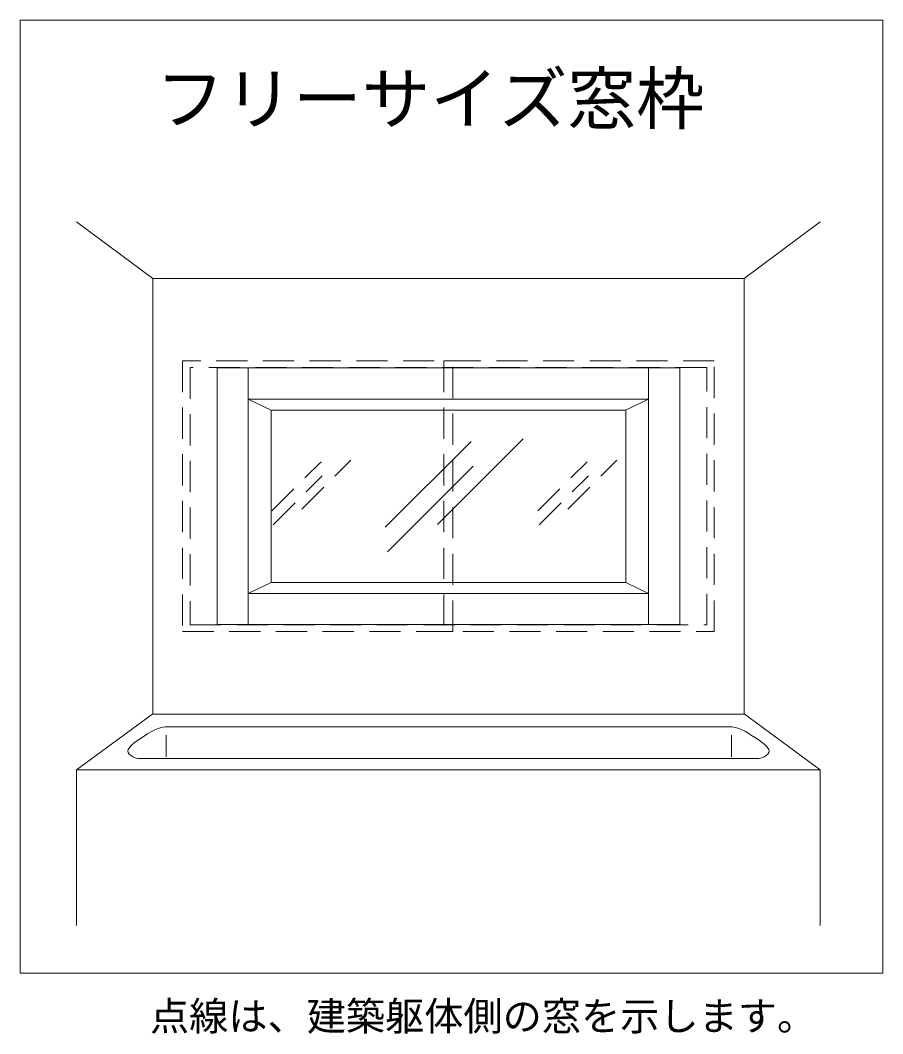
# Model space of a CAD drawing. Units: millimetres on the paper. Extents: x -305 to 305, y -152 to 152.
# Drawn here: x -3.1 to 52.3, y 11.9 to 77 of the extents above; entities that cross this region are included whole.
import ezdxf
from ezdxf.enums import TextEntityAlignment as Align

# ---------------------------------------------------------------- set-up
doc = ezdxf.new("R2010")
doc.units = ezdxf.units.MM
doc.linetypes.add('DASHED2', pattern=[3, 2, -1])
doc.layers.add('0-0_0', color=7, linetype='Continuous', lineweight=9)
doc.styles.add('ＭＳ ゴシック', font='')
doc.styles.get('ＭＳ ゴシック').set_extended_font_data('MS Gothic')

msp = doc.modelspace()

# ---------------------------------------------------------------- linework, layer by layer
at = {"layer": '0-0_0'}
for p, q in [((0.513, 64.064), (5.401, 60.438)), ((48.291, 64.064), (43.403, 60.439)), ((11.541, 54.686), (11.541, 38.193)), ((37.263, 38.193), (37.263, 54.686)), ((37.263, 52.686), (11.541, 52.686)), ((11.541, 52.686), (13.009, 51.973)), ((37.251, 52.686), (35.783, 51.973)), ((20.339, 44.441), (25.852, 49.953)), ((23.691, 44.617), (29.203, 50.129)), ((20.477, 42.868), (25.989, 48.38)), ((11.541, 40.193), (37.263, 40.193)), ((5.399, 32.448), (0.513, 28.849)), ((43.395, 32.452), (48.291, 28.849)), ((42.396, 31.628), (6.408, 31.628)), ((6.258, 29.686), (6.258, 31.078)), ((42.594, 29.686), (42.594, 31.078)), ((4.648, 29.582), (44.156, 29.582))]:
    msp.add_line(p, q, dxfattribs=at)
at = {"layer": '0-0_0', "linetype": 'DASHED2'}
for p, q in [((13.06, 45.501), (16.218, 48.659)), ((14.98, 45.602), (18.139, 48.76)), ((30.152, 45.501), (33.31, 48.659)), ((32.072, 45.602), (35.231, 48.76)), ((13.139, 44.6), (16.298, 47.759)), ((30.231, 44.6), (33.39, 47.759))]:
    msp.add_line(p, q, dxfattribs=at)
at = {"layer": '0-0_0'}
for points in [[(52.305, 77.026), (52.305, 15.799), (-3.109, 15.799), (-3.109, 77.026)], [(43.402, 32.44), (43.402, 60.44), (5.402, 60.44), (5.402, 32.44)], [(9.541, 38.193), (9.541, 54.686), (39.263, 54.686), (39.263, 38.193)], [(39.263, 38.193), (39.263, 54.686), (9.541, 54.686), (9.541, 38.193)], [(35.789, 40.889), (35.789, 51.969), (13.004, 51.969), (13.004, 40.889)]]:
    msp.add_lwpolyline(points, close=True, dxfattribs=at)
at = {"layer": '0-0_0', "linetype": 'DASHED2'}
for points in [[(41.484, 37.747), (41.484, 55.133), (7.32, 55.133), (7.32, 37.747)], [(24.694, 37.747), (24.694, 55.133), (24.11, 55.133), (24.11, 37.747)], [(40.997, 38.173), (40.997, 54.706), (7.807, 54.706), (7.807, 38.173)]]:
    msp.add_lwpolyline(points, close=True, dxfattribs=at)
at = {"layer": '0-0_0'}
for points in [[(13.004, 40.889), (13.004, 51.969), (35.789, 51.969), (35.789, 40.889)], [(11.541, 40.193), (13.009, 40.889), (35.794, 40.889), (37.263, 40.193)], [(6.408, 31.628), (6.174, 31.616), (5.954, 31.579), (5.742, 31.518), (5.532, 31.432), (5.318, 31.321), (5.095, 31.186), (4.857, 31.027)], [(6.408, 31.628), (6.174, 31.616), (5.954, 31.579), (5.742, 31.518), (5.532, 31.432), (5.318, 31.321), (5.095, 31.186), (4.857, 31.027)], [(43.947, 31.027), (43.709, 31.186), (43.486, 31.321), (43.272, 31.432), (43.062, 31.518), (42.85, 31.579), (42.63, 31.616), (42.396, 31.628)], [(4.857, 31.027), (4.799, 30.992), (4.648, 30.897), (4.442, 30.758), (4.217, 30.591), (4.011, 30.412), (3.86, 30.237), (3.819, 30.162), (3.802, 30.082)], [(4.857, 31.027), (4.799, 30.992), (4.648, 30.897), (4.442, 30.758), (4.217, 30.591), (4.011, 30.412), (3.86, 30.237), (3.819, 30.162), (3.802, 30.082)], [(45.002, 30.082), (44.985, 30.162), (44.944, 30.237), (44.793, 30.412), (44.587, 30.591), (44.362, 30.758), (44.156, 30.897), (44.005, 30.992), (43.947, 31.027)], [(3.802, 30.082), (3.824, 29.967), (3.888, 29.862), (3.987, 29.769), (4.118, 29.692), (4.276, 29.633), (4.454, 29.595), (4.648, 29.582)], [(3.802, 30.082), (3.824, 29.967), (3.888, 29.862), (3.987, 29.769), (4.118, 29.692), (4.276, 29.633), (4.454, 29.595), (4.648, 29.582)], [(44.156, 29.582), (44.35, 29.595), (44.528, 29.633), (44.685, 29.692), (44.816, 29.769), (44.916, 29.862), (44.98, 29.967), (45.002, 30.082)], [(0.513, 18.844), (0.513, 28.849), (48.291, 28.849), (48.291, 18.844)]]:
    msp.add_lwpolyline(points, dxfattribs=at)

# ---------------------------------------------------------------- texts
at = {"layer": '0-0_0', "style": 'ＭＳ ゴシック'}
for s, height, p in [('フリーサイズ窓枠', 3.231, (5.602, 69.411)), ('点線は、建築躯体側の窓を示します。', 1.846, (5.223, 11.551))]:
    msp.add_text(s, height=height, dxfattribs=at).set_placement(p, align=Align.BOTTOM_LEFT)

doc.saveas('drawing.dxf')
